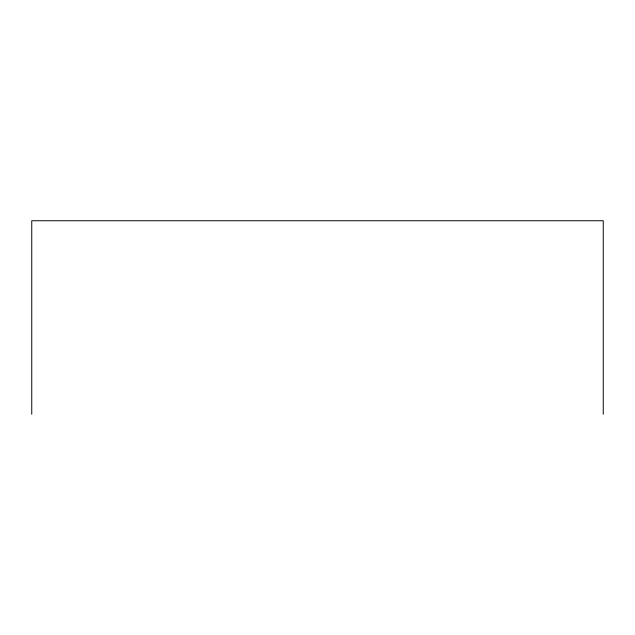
<?xml version="1.0" encoding="UTF-8"?>
<svg xmlns="http://www.w3.org/2000/svg" width="635" height="635" viewBox="0 0 635 635"><rect width="100%" height="100%" fill="white"/><g stroke="black" fill="none" stroke-linecap="round" stroke-linejoin="round"><path stroke-width="0.95" d="M603.25 414.258L603.25 220.742L31.75 220.742L31.75 414.258"/></g></svg>
